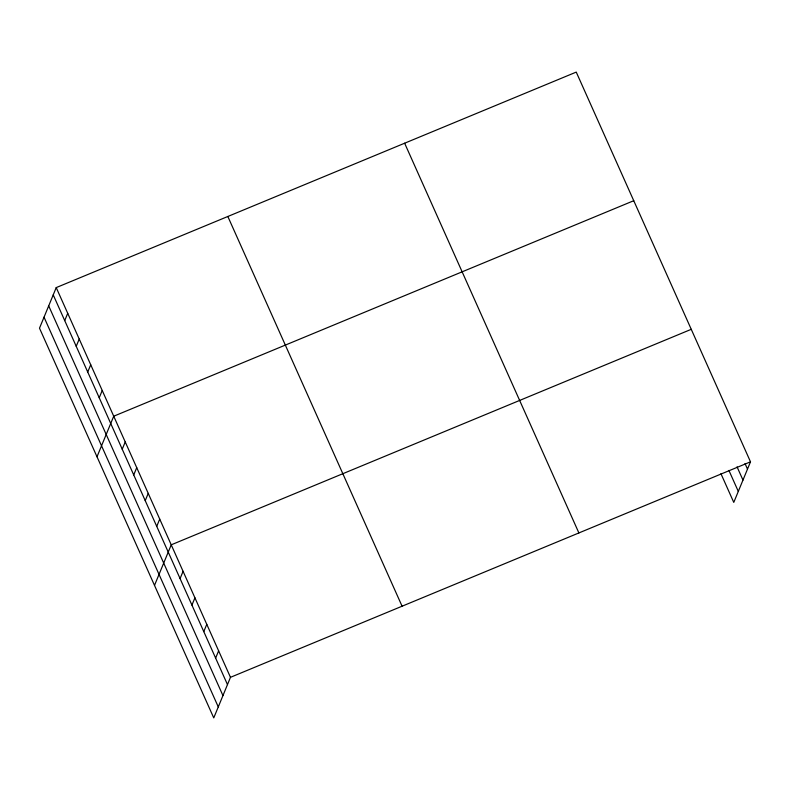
<?xml version="1.0" encoding="UTF-8"?>
<svg xmlns="http://www.w3.org/2000/svg" width="790" height="790" viewBox="0 0 790 790"><rect width="100%" height="100%" fill="white"/><g stroke="black" fill="none" stroke-linecap="round" stroke-linejoin="round"><path stroke-width="1.19" d="M56.228 287.6L39.5 328.176L213.754 717.903L230.473 677.326L750.5 461.824L576.246 72.097L56.228 287.6L230.473 677.326M64.721 320.602L67.723 313.324M76.225 346.326L79.227 339.038M87.73 372.041L90.722 364.763M99.224 397.765L102.226 390.487M97.002 456.788L113.73 416.212L633.748 200.709M122.233 449.214L125.225 441.926M133.727 474.928L136.729 467.65M145.232 500.653L148.234 493.375M156.726 526.377L159.728 519.099M154.504 585.39L171.233 544.824L691.25 329.321M180.081 578.596L183.083 571.318M191.931 605.101L194.933 597.823M203.781 631.605L206.783 624.327M215.631 658.1L218.633 650.822M750.5 461.824L733.772 502.401L720.944 473.694M745.029 463.582L747.498 469.102M737.05 466.841L742.975 480.093M728.923 470.435L738.304 491.41M404.638 143.217L578.892 532.944M227.836 216.48L402.08 606.207M53.226 294.877L227.481 684.604M48.694 305.868L222.948 695.595M44.033 317.185L218.277 706.912"/></g></svg>
